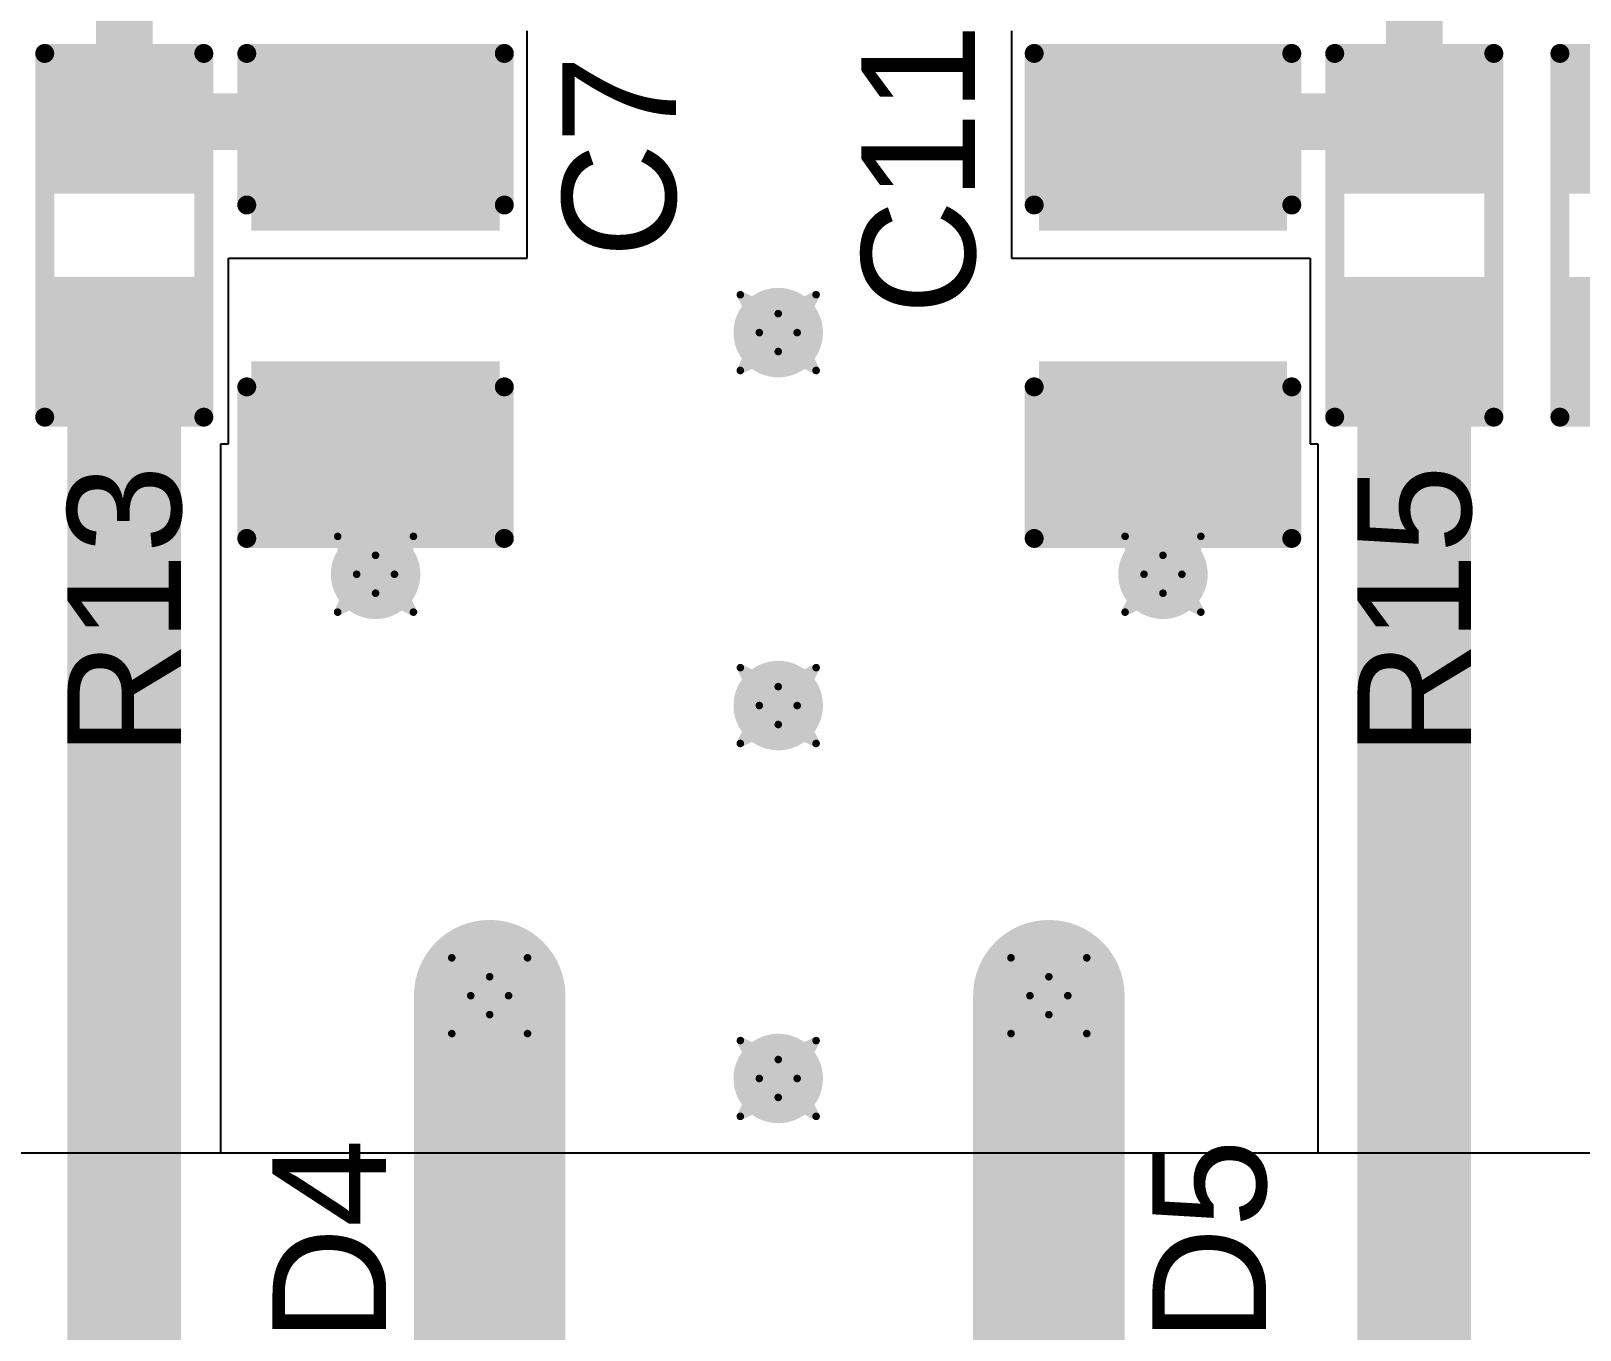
# Model space of a CAD drawing. Header units: inches. Extents: x -0.03 to 9.71, y 0.01 to 4.44.
# Drawn here: x 0.9705 to 1.3794, y 0.9769 to 1.3198 of the extents above; entities that cross this region are included whole.
import ezdxf

# ---------------------------------------------------------------- set-up
doc = ezdxf.new("R2010")
doc.units = ezdxf.units.IN
doc.header["$MEASUREMENT"] = 0
for name, color, linetype in [('Bottom Layer', 5, 'Continuous'), ('Drill Drawing', 1, 'Continuous'), ('Layer 1', 16, 'Continuous'), ('Layer 2', 76, 'Continuous'), ('Top Layer', 1, 'Continuous'), ('Top Overlay', 2, 'Continuous'), ('Top Paste', 8, 'Continuous'), ('Top Solder', 216, 'Continuous'), ('Via Holes', 16, 'Continuous')]:
    doc.layers.add(name, color=color, linetype=linetype)
doc.styles.add('Arial', font='', dxfattribs={"height": 0.2})
doc.styles.get('Arial').set_extended_font_data('Arial')

# ---------------------------------------------------------------- blocks, each defined once
blk = doc.blocks.new('R___0603_72')
at = {"layer": 'Top Layer'}
for points in [[(-0.015, 0.0175), (-0.015, -0.0175), (-0.045, -0.0175), (-0.045, 0.0175)], [(0.045, 0.0175), (0.045, -0.0175), (0.015, -0.0175), (0.015, 0.0175)]]:
    blk.add_hatch(color=1, dxfattribs=at).paths.add_polyline_path(points)
at = {"layer": 'Top Paste'}
for points in [[(-0.015, 0.0175), (-0.015, -0.0175), (-0.045, -0.0175), (-0.045, 0.0175)], [(0.045, 0.0175), (0.045, -0.0175), (0.015, -0.0175), (0.015, 0.0175)]]:
    blk.add_hatch(color=8, dxfattribs=at).paths.add_polyline_path(points)
at = {"layer": 'Top Solder'}
for points in [[(-0.011, 0.0215), (-0.011, -0.0215), (-0.049, -0.0215), (-0.049, 0.0215)], [(0.049, 0.0215), (0.049, -0.0215), (0.011, -0.0215), (0.011, 0.0215)]]:
    blk.add_hatch(color=216, dxfattribs=at).paths.add_polyline_path(points)
at = {"layer": 'Top Overlay'}
for points in [[(-0.048, 0.021, 0.005, 0.005, 0), (0.048, 0.021, 0.005, 0.005, 0)], [(-0.048, 0.021, 0.005, 0.005, 0), (-0.048, -0.021, 0.005, 0.005, 0)], [(0.048, 0.021, 0.005, 0.005, 0), (0.048, -0.021, 0.005, 0.005, 0)], [(-0.048, -0.021, 0.005, 0.005, 0), (0.048, -0.021, 0.005, 0.005, 0)]]:
    blk.add_lwpolyline(points, format="xyseb", dxfattribs=at)
for points in [[(-0.04925, 0.021, 0.0025, 0.0025, 1), (-0.04675, 0.021, 0.0025, 0.0025, 1)], [(-0.04925, 0.021, 0.0025, 0.0025, 1), (-0.04675, 0.021, 0.0025, 0.0025, 1)], [(0.04675, 0.021, 0.0025, 0.0025, 1), (0.04925, 0.021, 0.0025, 0.0025, 1)], [(0.04675, 0.021, 0.0025, 0.0025, 1), (0.04925, 0.021, 0.0025, 0.0025, 1)], [(-0.04925, -0.021, 0.0025, 0.0025, 1), (-0.04675, -0.021, 0.0025, 0.0025, 1)], [(-0.04925, -0.021, 0.0025, 0.0025, 1), (-0.04675, -0.021, 0.0025, 0.0025, 1)], [(0.04675, -0.021, 0.0025, 0.0025, 1), (0.04925, -0.021, 0.0025, 0.0025, 1)], [(0.04675, -0.021, 0.0025, 0.0025, 1), (0.04925, -0.021, 0.0025, 0.0025, 1)]]:
    blk.add_lwpolyline(points, format="xyseb", close=True, dxfattribs=at)
blk = doc.blocks.new('R___0603_76')
at = {"layer": 'Top Layer'}
for points in [[(-0.015, 0.0175), (-0.015, -0.0175), (-0.045, -0.0175), (-0.045, 0.0175)], [(0.045, 0.0175), (0.045, -0.0175), (0.015, -0.0175), (0.015, 0.0175)]]:
    blk.add_hatch(color=1, dxfattribs=at).paths.add_polyline_path(points)
at = {"layer": 'Top Paste'}
for points in [[(-0.015, 0.0175), (-0.015, -0.0175), (-0.045, -0.0175), (-0.045, 0.0175)], [(0.045, 0.0175), (0.045, -0.0175), (0.015, -0.0175), (0.015, 0.0175)]]:
    blk.add_hatch(color=8, dxfattribs=at).paths.add_polyline_path(points)
at = {"layer": 'Top Solder'}
for points in [[(-0.011, 0.0215), (-0.011, -0.0215), (-0.049, -0.0215), (-0.049, 0.0215)], [(0.049, 0.0215), (0.049, -0.0215), (0.011, -0.0215), (0.011, 0.0215)]]:
    blk.add_hatch(color=216, dxfattribs=at).paths.add_polyline_path(points)
at = {"layer": 'Top Overlay'}
for points in [[(-0.048, 0.021, 0.005, 0.005, 0), (0.048, 0.021, 0.005, 0.005, 0)], [(-0.048, 0.021, 0.005, 0.005, 0), (-0.048, -0.021, 0.005, 0.005, 0)], [(0.048, 0.021, 0.005, 0.005, 0), (0.048, -0.021, 0.005, 0.005, 0)], [(-0.048, -0.021, 0.005, 0.005, 0), (0.048, -0.021, 0.005, 0.005, 0)]]:
    blk.add_lwpolyline(points, format="xyseb", dxfattribs=at)
for points in [[(-0.04925, 0.021, 0.0025, 0.0025, 1), (-0.04675, 0.021, 0.0025, 0.0025, 1)], [(-0.04925, 0.021, 0.0025, 0.0025, 1), (-0.04675, 0.021, 0.0025, 0.0025, 1)], [(0.04675, 0.021, 0.0025, 0.0025, 1), (0.04925, 0.021, 0.0025, 0.0025, 1)], [(0.04675, 0.021, 0.0025, 0.0025, 1), (0.04925, 0.021, 0.0025, 0.0025, 1)], [(-0.04925, -0.021, 0.0025, 0.0025, 1), (-0.04675, -0.021, 0.0025, 0.0025, 1)], [(-0.04925, -0.021, 0.0025, 0.0025, 1), (-0.04675, -0.021, 0.0025, 0.0025, 1)], [(0.04675, -0.021, 0.0025, 0.0025, 1), (0.04925, -0.021, 0.0025, 0.0025, 1)], [(0.04675, -0.021, 0.0025, 0.0025, 1), (0.04925, -0.021, 0.0025, 0.0025, 1)]]:
    blk.add_lwpolyline(points, format="xyseb", close=True, dxfattribs=at)
blk = doc.blocks.new('R___0603_78')
at = {"layer": 'Top Layer'}
for points in [[(-0.015, 0.0175), (-0.015, -0.0175), (-0.045, -0.0175), (-0.045, 0.0175)], [(0.045, 0.0175), (0.045, -0.0175), (0.015, -0.0175), (0.015, 0.0175)]]:
    blk.add_hatch(color=1, dxfattribs=at).paths.add_polyline_path(points)
at = {"layer": 'Top Paste'}
for points in [[(-0.015, 0.0175), (-0.015, -0.0175), (-0.045, -0.0175), (-0.045, 0.0175)], [(0.045, 0.0175), (0.045, -0.0175), (0.015, -0.0175), (0.015, 0.0175)]]:
    blk.add_hatch(color=8, dxfattribs=at).paths.add_polyline_path(points)
at = {"layer": 'Top Solder'}
for points in [[(-0.011, 0.0215), (-0.011, -0.0215), (-0.049, -0.0215), (-0.049, 0.0215)], [(0.049, 0.0215), (0.049, -0.0215), (0.011, -0.0215), (0.011, 0.0215)]]:
    blk.add_hatch(color=216, dxfattribs=at).paths.add_polyline_path(points)
at = {"layer": 'Top Overlay'}
for points in [[(-0.048, 0.021, 0.005, 0.005, 0), (0.048, 0.021, 0.005, 0.005, 0)], [(-0.048, 0.021, 0.005, 0.005, 0), (-0.048, -0.021, 0.005, 0.005, 0)], [(0.048, 0.021, 0.005, 0.005, 0), (0.048, -0.021, 0.005, 0.005, 0)], [(-0.048, -0.021, 0.005, 0.005, 0), (0.048, -0.021, 0.005, 0.005, 0)]]:
    blk.add_lwpolyline(points, format="xyseb", dxfattribs=at)
for points in [[(-0.04925, 0.021, 0.0025, 0.0025, 1), (-0.04675, 0.021, 0.0025, 0.0025, 1)], [(-0.04925, 0.021, 0.0025, 0.0025, 1), (-0.04675, 0.021, 0.0025, 0.0025, 1)], [(0.04675, 0.021, 0.0025, 0.0025, 1), (0.04925, 0.021, 0.0025, 0.0025, 1)], [(0.04675, 0.021, 0.0025, 0.0025, 1), (0.04925, 0.021, 0.0025, 0.0025, 1)], [(-0.04925, -0.021, 0.0025, 0.0025, 1), (-0.04675, -0.021, 0.0025, 0.0025, 1)], [(-0.04925, -0.021, 0.0025, 0.0025, 1), (-0.04675, -0.021, 0.0025, 0.0025, 1)], [(0.04675, -0.021, 0.0025, 0.0025, 1), (0.04925, -0.021, 0.0025, 0.0025, 1)], [(0.04675, -0.021, 0.0025, 0.0025, 1), (0.04925, -0.021, 0.0025, 0.0025, 1)]]:
    blk.add_lwpolyline(points, format="xyseb", close=True, dxfattribs=at)
blk = doc.blocks.new('C___0805_183')
at = {"layer": 'Top Layer'}
for points in [[(-0.06, 0.03), (-0.02, 0.03), (-0.02, -0.03), (-0.06, -0.03)], [(0.02, 0.03), (0.06, 0.03), (0.06, -0.03), (0.02, -0.03)]]:
    blk.add_hatch(color=1, dxfattribs=at).paths.add_polyline_path(points)
at = {"layer": 'Top Paste'}
for points in [[(-0.06, 0.03), (-0.02, 0.03), (-0.02, -0.03), (-0.06, -0.03)], [(0.02, 0.03), (0.06, 0.03), (0.06, -0.03), (0.02, -0.03)]]:
    blk.add_hatch(color=8, dxfattribs=at).paths.add_polyline_path(points)
at = {"layer": 'Top Solder'}
for points in [[(-0.06276, 0.03276), (-0.01724, 0.03276), (-0.01724, -0.03276), (-0.06276, -0.03276)], [(0.01724, 0.03276), (0.06276, 0.03276), (0.06276, -0.03276), (0.01724, -0.03276)]]:
    blk.add_hatch(color=216, dxfattribs=at).paths.add_polyline_path(points)
at = {"layer": 'Top Overlay'}
for points in [[(-0.064, 0.034, 0.005, 0.005, 0), (-0.064, -0.034, 0.005, 0.005, 0)], [(-0.064, 0.034, 0.005, 0.005, 0), (-0.024, 0.034, 0.005, 0.005, 0)], [(0.024, 0.034, 0.005, 0.005, 0), (0.064, 0.034, 0.005, 0.005, 0)], [(0.064, 0.034, 0.005, 0.005, 0), (0.064, -0.034, 0.005, 0.005, 0)], [(-0.064, -0.034, 0.005, 0.005, 0), (-0.024, -0.034, 0.005, 0.005, 0)], [(0.024, -0.034, 0.005, 0.005, 0), (0.064, -0.034, 0.005, 0.005, 0)]]:
    blk.add_lwpolyline(points, format="xyseb", dxfattribs=at)
for points in [[(-0.06525, 0.034, 0.0025, 0.0025, 1), (-0.06275, 0.034, 0.0025, 0.0025, 1)], [(-0.06525, 0.034, 0.0025, 0.0025, 1), (-0.06275, 0.034, 0.0025, 0.0025, 1)], [(-0.02525, 0.034, 0.0025, 0.0025, 1), (-0.02275, 0.034, 0.0025, 0.0025, 1)], [(0.02275, 0.034, 0.0025, 0.0025, 1), (0.02525, 0.034, 0.0025, 0.0025, 1)], [(0.06275, 0.034, 0.0025, 0.0025, 1), (0.06525, 0.034, 0.0025, 0.0025, 1)], [(0.06275, 0.034, 0.0025, 0.0025, 1), (0.06525, 0.034, 0.0025, 0.0025, 1)], [(-0.06525, -0.034, 0.0025, 0.0025, 1), (-0.06275, -0.034, 0.0025, 0.0025, 1)], [(-0.06525, -0.034, 0.0025, 0.0025, 1), (-0.06275, -0.034, 0.0025, 0.0025, 1)], [(-0.02525, -0.034, 0.0025, 0.0025, 1), (-0.02275, -0.034, 0.0025, 0.0025, 1)], [(0.02275, -0.034, 0.0025, 0.0025, 1), (0.02525, -0.034, 0.0025, 0.0025, 1)], [(0.06275, -0.034, 0.0025, 0.0025, 1), (0.06525, -0.034, 0.0025, 0.0025, 1)], [(0.06275, -0.034, 0.0025, 0.0025, 1), (0.06525, -0.034, 0.0025, 0.0025, 1)]]:
    blk.add_lwpolyline(points, format="xyseb", close=True, dxfattribs=at)
blk = doc.blocks.new('C___0805_187')
at = {"layer": 'Top Layer'}
for points in [[(-0.06, 0.03), (-0.02, 0.03), (-0.02, -0.03), (-0.06, -0.03)], [(0.02, 0.03), (0.06, 0.03), (0.06, -0.03), (0.02, -0.03)]]:
    blk.add_hatch(color=1, dxfattribs=at).paths.add_polyline_path(points)
at = {"layer": 'Top Paste'}
for points in [[(-0.06, 0.03), (-0.02, 0.03), (-0.02, -0.03), (-0.06, -0.03)], [(0.02, 0.03), (0.06, 0.03), (0.06, -0.03), (0.02, -0.03)]]:
    blk.add_hatch(color=8, dxfattribs=at).paths.add_polyline_path(points)
at = {"layer": 'Top Solder'}
for points in [[(-0.06276, 0.03276), (-0.01724, 0.03276), (-0.01724, -0.03276), (-0.06276, -0.03276)], [(0.01724, 0.03276), (0.06276, 0.03276), (0.06276, -0.03276), (0.01724, -0.03276)]]:
    blk.add_hatch(color=216, dxfattribs=at).paths.add_polyline_path(points)
at = {"layer": 'Top Overlay'}
for points in [[(-0.064, -0.034, 0.005, 0.005, 0), (-0.064, 0.034, 0.005, 0.005, 0)], [(-0.024, 0.034, 0.005, 0.005, 0), (-0.064, 0.034, 0.005, 0.005, 0)], [(0.064, 0.034, 0.005, 0.005, 0), (0.024, 0.034, 0.005, 0.005, 0)], [(0.064, -0.034, 0.005, 0.005, 0), (0.064, 0.034, 0.005, 0.005, 0)], [(-0.024, -0.034, 0.005, 0.005, 0), (-0.064, -0.034, 0.005, 0.005, 0)], [(0.064, -0.034, 0.005, 0.005, 0), (0.024, -0.034, 0.005, 0.005, 0)]]:
    blk.add_lwpolyline(points, format="xyseb", dxfattribs=at)
for points in [[(-0.06525, 0.034, 0.0025, 0.0025, 1), (-0.06275, 0.034, 0.0025, 0.0025, 1)], [(-0.06525, 0.034, 0.0025, 0.0025, 1), (-0.06275, 0.034, 0.0025, 0.0025, 1)], [(-0.02525, 0.034, 0.0025, 0.0025, 1), (-0.02275, 0.034, 0.0025, 0.0025, 1)], [(0.02275, 0.034, 0.0025, 0.0025, 1), (0.02525, 0.034, 0.0025, 0.0025, 1)], [(0.06275, 0.034, 0.0025, 0.0025, 1), (0.06525, 0.034, 0.0025, 0.0025, 1)], [(0.06275, 0.034, 0.0025, 0.0025, 1), (0.06525, 0.034, 0.0025, 0.0025, 1)], [(-0.06525, -0.034, 0.0025, 0.0025, 1), (-0.06275, -0.034, 0.0025, 0.0025, 1)], [(-0.06525, -0.034, 0.0025, 0.0025, 1), (-0.06275, -0.034, 0.0025, 0.0025, 1)], [(-0.02525, -0.034, 0.0025, 0.0025, 1), (-0.02275, -0.034, 0.0025, 0.0025, 1)], [(0.02275, -0.034, 0.0025, 0.0025, 1), (0.02525, -0.034, 0.0025, 0.0025, 1)], [(0.06275, -0.034, 0.0025, 0.0025, 1), (0.06525, -0.034, 0.0025, 0.0025, 1)], [(0.06275, -0.034, 0.0025, 0.0025, 1), (0.06525, -0.034, 0.0025, 0.0025, 1)]]:
    blk.add_lwpolyline(points, format="xyseb", close=True, dxfattribs=at)

msp = doc.modelspace()

# ---------------------------------------------------------------- hatches: boundary and pattern name
at = {"layer": 'Bottom Layer'}
h = msp.add_hatch(color=5, dxfattribs=at)
edge = h.paths.add_edge_path()
edge.add_arc((1.16772, 1.24016), 0.01181, 0, 360)
h = msp.add_hatch(color=5, dxfattribs=at)
edge = h.paths.add_edge_path()
edge.add_arc((1.06142, 1.17638), 0.01181, 0, 360)
h = msp.add_hatch(color=5, dxfattribs=at)
edge = h.paths.add_edge_path()
edge.add_arc((1.26929, 1.17638), 0.01181, 0, 360)
h = msp.add_hatch(color=5, dxfattribs=at)
edge = h.paths.add_edge_path()
edge.add_arc((1.16772, 1.14173), 0.01181, 0, 360)
h = msp.add_hatch(color=5, dxfattribs=at)
edge = h.paths.add_edge_path()
edge.add_arc((1.09154, 1.06516), 0.01181, 0, 360)
h = msp.add_hatch(color=5, dxfattribs=at)
edge = h.paths.add_edge_path()
edge.add_arc((1.23917, 1.06516), 0.01181, 0, 360)
h = msp.add_hatch(color=5, dxfattribs=at)
edge = h.paths.add_edge_path()
edge.add_arc((1.16772, 1.04331), 0.01181, 0, 360)
at = {"layer": 'Layer 1'}
h = msp.add_hatch(color=16, dxfattribs=at)
edge = h.paths.add_edge_path()
edge.add_arc((1.16772, 1.24016), 0.01181, 0, 360)
h = msp.add_hatch(color=16, dxfattribs=at)
edge = h.paths.add_edge_path()
edge.add_arc((1.06142, 1.17638), 0.01181, 0, 360)
h = msp.add_hatch(color=16, dxfattribs=at)
edge = h.paths.add_edge_path()
edge.add_arc((1.26929, 1.17638), 0.01181, 0, 360)
h = msp.add_hatch(color=16, dxfattribs=at)
edge = h.paths.add_edge_path()
edge.add_arc((1.16772, 1.14173), 0.01181, 0, 360)
h = msp.add_hatch(color=16, dxfattribs=at)
edge = h.paths.add_edge_path()
edge.add_arc((1.09154, 1.06516), 0.01181, 0, 360)
h = msp.add_hatch(color=16, dxfattribs=at)
edge = h.paths.add_edge_path()
edge.add_arc((1.23917, 1.06516), 0.01181, 0, 360)
h = msp.add_hatch(color=16, dxfattribs=at)
edge = h.paths.add_edge_path()
edge.add_arc((1.16772, 1.04331), 0.01181, 0, 360)
at = {"layer": 'Layer 2'}
h = msp.add_hatch(color=76, dxfattribs=at)
edge = h.paths.add_edge_path()
edge.add_arc((1.16772, 1.24016), 0.01181, 0, 360)
h = msp.add_hatch(color=76, dxfattribs=at)
edge = h.paths.add_edge_path()
edge.add_arc((1.06142, 1.17638), 0.01181, 0, 360)
h = msp.add_hatch(color=76, dxfattribs=at)
edge = h.paths.add_edge_path()
edge.add_arc((1.26929, 1.17638), 0.01181, 0, 360)
h = msp.add_hatch(color=76, dxfattribs=at)
edge = h.paths.add_edge_path()
edge.add_arc((1.16772, 1.14173), 0.01181, 0, 360)
h = msp.add_hatch(color=76, dxfattribs=at)
edge = h.paths.add_edge_path()
edge.add_arc((1.09154, 1.06516), 0.01181, 0, 360)
h = msp.add_hatch(color=76, dxfattribs=at)
edge = h.paths.add_edge_path()
edge.add_arc((1.23917, 1.06516), 0.01181, 0, 360)
h = msp.add_hatch(color=76, dxfattribs=at)
edge = h.paths.add_edge_path()
edge.add_arc((1.16772, 1.04331), 0.01181, 0, 360)
at = {"layer": 'Top Layer'}
h = msp.add_hatch(color=1, dxfattribs=at)
edge = h.paths.add_edge_path()
edge.add_arc((1.16772, 1.24016), 0.01181, 0, 360)
h = msp.add_hatch(color=1, dxfattribs=at)
edge = h.paths.add_edge_path()
edge.add_arc((1.06142, 1.17638), 0.01181, 0, 360)
h = msp.add_hatch(color=1, dxfattribs=at)
edge = h.paths.add_edge_path()
edge.add_arc((1.26929, 1.17638), 0.01181, 0, 360)
h = msp.add_hatch(color=1, dxfattribs=at)
edge = h.paths.add_edge_path()
edge.add_arc((1.16772, 1.14173), 0.01181, 0, 360)
h = msp.add_hatch(color=1, dxfattribs=at)
edge = h.paths.add_edge_path()
edge.add_arc((1.09154, 1.06516), 0.01181, 0, 360)
h = msp.add_hatch(color=1, dxfattribs=at)
edge = h.paths.add_edge_path()
edge.add_arc((1.23917, 1.06516), 0.01181, 0, 360)
h = msp.add_hatch(color=1, dxfattribs=at)
edge = h.paths.add_edge_path()
edge.add_arc((1.16772, 1.04331), 0.01181, 0, 360)
at = {"layer": 'Via Holes'}
h = msp.add_hatch(color=7, dxfattribs=at)
edge = h.paths.add_edge_path()
edge.add_arc((1.16772, 1.24016), 0.00591, 0, 360)
h = msp.add_hatch(color=7, dxfattribs=at)
edge = h.paths.add_edge_path()
edge.add_arc((1.06142, 1.17638), 0.00591, 0, 360)
h = msp.add_hatch(color=7, dxfattribs=at)
edge = h.paths.add_edge_path()
edge.add_arc((1.26929, 1.17638), 0.00591, 0, 360)
h = msp.add_hatch(color=7, dxfattribs=at)
edge = h.paths.add_edge_path()
edge.add_arc((1.16772, 1.14173), 0.00591, 0, 360)
h = msp.add_hatch(color=7, dxfattribs=at)
edge = h.paths.add_edge_path()
edge.add_arc((1.09154, 1.06516), 0.00591, 0, 360)
h = msp.add_hatch(color=7, dxfattribs=at)
edge = h.paths.add_edge_path()
edge.add_arc((1.23917, 1.06516), 0.00591, 0, 360)
h = msp.add_hatch(color=7, dxfattribs=at)
edge = h.paths.add_edge_path()
edge.add_arc((1.16772, 1.04331), 0.00591, 0, 360)

# ---------------------------------------------------------------- linework, layer by layer
at = {"layer": 'Bottom Layer'}
msp.add_line((4.30557, 1.02362), (0.02514, 1.02362), dxfattribs=at)
for points in [[(1.09154, 0.95591, 0.04, 0.04, 0), (1.09154, 1.06516, 0.04, 0.04, 0)], [(1.23917, 0.95669, 0.04, 0.04, 0), (1.23917, 1.06516, 0.04, 0.04, 0)]]:
    msp.add_lwpolyline(points, format="xyseb", dxfattribs=at)
for points in [[(1.08154, 1.06516, 0.02, 0.02, 1), (1.10154, 1.06516, 0.02, 0.02, 1)], [(1.22917, 1.06516, 0.02, 0.02, 1), (1.24917, 1.06516, 0.02, 0.02, 1)]]:
    msp.add_lwpolyline(points, format="xyseb", close=True, dxfattribs=at)
at = {"layer": 'Drill Drawing'}
for points in [[(1.15772, 1.25016, 0.002, 0.002, 0), (1.16772, 1.24516, 0.002, 0.002, 0)], [(1.15772, 1.25016, 0.002, 0.002, 0), (1.16272, 1.24016, 0.002, 0.002, 0)], [(1.16772, 1.24516, 0.002, 0.002, 0), (1.17772, 1.25016, 0.002, 0.002, 0)], [(1.17272, 1.24016, 0.002, 0.002, 0), (1.17772, 1.25016, 0.002, 0.002, 0)], [(1.15772, 1.23016, 0.002, 0.002, 0), (1.16272, 1.24016, 0.002, 0.002, 0)], [(1.17272, 1.24016, 0.002, 0.002, 0), (1.17772, 1.23016, 0.002, 0.002, 0)], [(1.15772, 1.23016, 0.002, 0.002, 0), (1.16772, 1.23516, 0.002, 0.002, 0)], [(1.16772, 1.23516, 0.002, 0.002, 0), (1.17772, 1.23016, 0.002, 0.002, 0)], [(1.05142, 1.18638, 0.002, 0.002, 0), (1.06142, 1.18138, 0.002, 0.002, 0)], [(1.05142, 1.18638, 0.002, 0.002, 0), (1.05642, 1.17638, 0.002, 0.002, 0)], [(1.06142, 1.18138, 0.002, 0.002, 0), (1.07142, 1.18638, 0.002, 0.002, 0)], [(1.06642, 1.17638, 0.002, 0.002, 0), (1.07142, 1.18638, 0.002, 0.002, 0)], [(1.25929, 1.18638, 0.002, 0.002, 0), (1.26929, 1.18138, 0.002, 0.002, 0)], [(1.25929, 1.18638, 0.002, 0.002, 0), (1.26429, 1.17638, 0.002, 0.002, 0)], [(1.26929, 1.18138, 0.002, 0.002, 0), (1.27929, 1.18638, 0.002, 0.002, 0)], [(1.27429, 1.17638, 0.002, 0.002, 0), (1.27929, 1.18638, 0.002, 0.002, 0)], [(1.05142, 1.16638, 0.002, 0.002, 0), (1.05642, 1.17638, 0.002, 0.002, 0)], [(1.06642, 1.17638, 0.002, 0.002, 0), (1.07142, 1.16638, 0.002, 0.002, 0)], [(1.25929, 1.16638, 0.002, 0.002, 0), (1.26429, 1.17638, 0.002, 0.002, 0)], [(1.27429, 1.17638, 0.002, 0.002, 0), (1.27929, 1.16638, 0.002, 0.002, 0)], [(1.05142, 1.16638, 0.002, 0.002, 0), (1.06142, 1.17138, 0.002, 0.002, 0)], [(1.06142, 1.17138, 0.002, 0.002, 0), (1.07142, 1.16638, 0.002, 0.002, 0)], [(1.25929, 1.16638, 0.002, 0.002, 0), (1.26929, 1.17138, 0.002, 0.002, 0)], [(1.26929, 1.17138, 0.002, 0.002, 0), (1.27929, 1.16638, 0.002, 0.002, 0)], [(1.15772, 1.15173, 0.002, 0.002, 0), (1.16772, 1.14673, 0.002, 0.002, 0)], [(1.15772, 1.15173, 0.002, 0.002, 0), (1.16272, 1.14173, 0.002, 0.002, 0)], [(1.16772, 1.14673, 0.002, 0.002, 0), (1.17772, 1.15173, 0.002, 0.002, 0)], [(1.17272, 1.14173, 0.002, 0.002, 0), (1.17772, 1.15173, 0.002, 0.002, 0)], [(1.15772, 1.13173, 0.002, 0.002, 0), (1.16272, 1.14173, 0.002, 0.002, 0)], [(1.17272, 1.14173, 0.002, 0.002, 0), (1.17772, 1.13173, 0.002, 0.002, 0)], [(1.15772, 1.13173, 0.002, 0.002, 0), (1.16772, 1.13673, 0.002, 0.002, 0)], [(1.16772, 1.13673, 0.002, 0.002, 0), (1.17772, 1.13173, 0.002, 0.002, 0)], [(1.08154, 1.07516, 0.002, 0.002, 0), (1.09154, 1.07016, 0.002, 0.002, 0)], [(1.08154, 1.07516, 0.002, 0.002, 0), (1.08654, 1.06516, 0.002, 0.002, 0)], [(1.09154, 1.07016, 0.002, 0.002, 0), (1.10154, 1.07516, 0.002, 0.002, 0)], [(1.09654, 1.06516, 0.002, 0.002, 0), (1.10154, 1.07516, 0.002, 0.002, 0)], [(1.22917, 1.07516, 0.002, 0.002, 0), (1.23917, 1.07016, 0.002, 0.002, 0)], [(1.22917, 1.07516, 0.002, 0.002, 0), (1.23417, 1.06516, 0.002, 0.002, 0)], [(1.23917, 1.07016, 0.002, 0.002, 0), (1.24917, 1.07516, 0.002, 0.002, 0)], [(1.24417, 1.06516, 0.002, 0.002, 0), (1.24917, 1.07516, 0.002, 0.002, 0)], [(1.08154, 1.05516, 0.002, 0.002, 0), (1.08654, 1.06516, 0.002, 0.002, 0)], [(1.09654, 1.06516, 0.002, 0.002, 0), (1.10154, 1.05516, 0.002, 0.002, 0)], [(1.22917, 1.05516, 0.002, 0.002, 0), (1.23417, 1.06516, 0.002, 0.002, 0)], [(1.24417, 1.06516, 0.002, 0.002, 0), (1.24917, 1.05516, 0.002, 0.002, 0)], [(1.08154, 1.05516, 0.002, 0.002, 0), (1.09154, 1.06016, 0.002, 0.002, 0)], [(1.09154, 1.06016, 0.002, 0.002, 0), (1.10154, 1.05516, 0.002, 0.002, 0)], [(1.22917, 1.05516, 0.002, 0.002, 0), (1.23917, 1.06016, 0.002, 0.002, 0)], [(1.23917, 1.06016, 0.002, 0.002, 0), (1.24917, 1.05516, 0.002, 0.002, 0)], [(1.15772, 1.05331, 0.002, 0.002, 0), (1.16772, 1.04831, 0.002, 0.002, 0)], [(1.15772, 1.05331, 0.002, 0.002, 0), (1.16272, 1.04331, 0.002, 0.002, 0)], [(1.16772, 1.04831, 0.002, 0.002, 0), (1.17772, 1.05331, 0.002, 0.002, 0)], [(1.17272, 1.04331, 0.002, 0.002, 0), (1.17772, 1.05331, 0.002, 0.002, 0)], [(1.15772, 1.03331, 0.002, 0.002, 0), (1.16272, 1.04331, 0.002, 0.002, 0)], [(1.17272, 1.04331, 0.002, 0.002, 0), (1.17772, 1.03331, 0.002, 0.002, 0)], [(1.15772, 1.03331, 0.002, 0.002, 0), (1.16772, 1.03831, 0.002, 0.002, 0)], [(1.16772, 1.03831, 0.002, 0.002, 0), (1.17772, 1.03331, 0.002, 0.002, 0)]]:
    msp.add_lwpolyline(points, format="xyseb", dxfattribs=at)
for points in [[(1.15722, 1.25016, 0.001, 0.001, 1), (1.15822, 1.25016, 0.001, 0.001, 1)], [(1.15722, 1.25016, 0.001, 0.001, 1), (1.15822, 1.25016, 0.001, 0.001, 1)], [(1.17722, 1.25016, 0.001, 0.001, 1), (1.17822, 1.25016, 0.001, 0.001, 1)], [(1.17722, 1.25016, 0.001, 0.001, 1), (1.17822, 1.25016, 0.001, 0.001, 1)], [(1.16722, 1.24516, 0.001, 0.001, 1), (1.16822, 1.24516, 0.001, 0.001, 1)], [(1.16722, 1.24516, 0.001, 0.001, 1), (1.16822, 1.24516, 0.001, 0.001, 1)], [(1.16222, 1.24016, 0.001, 0.001, 1), (1.16322, 1.24016, 0.001, 0.001, 1)], [(1.16222, 1.24016, 0.001, 0.001, 1), (1.16322, 1.24016, 0.001, 0.001, 1)], [(1.17222, 1.24016, 0.001, 0.001, 1), (1.17322, 1.24016, 0.001, 0.001, 1)], [(1.17222, 1.24016, 0.001, 0.001, 1), (1.17322, 1.24016, 0.001, 0.001, 1)], [(1.16722, 1.23516, 0.001, 0.001, 1), (1.16822, 1.23516, 0.001, 0.001, 1)], [(1.16722, 1.23516, 0.001, 0.001, 1), (1.16822, 1.23516, 0.001, 0.001, 1)], [(1.15722, 1.23016, 0.001, 0.001, 1), (1.15822, 1.23016, 0.001, 0.001, 1)], [(1.15722, 1.23016, 0.001, 0.001, 1), (1.15822, 1.23016, 0.001, 0.001, 1)], [(1.17722, 1.23016, 0.001, 0.001, 1), (1.17822, 1.23016, 0.001, 0.001, 1)], [(1.17722, 1.23016, 0.001, 0.001, 1), (1.17822, 1.23016, 0.001, 0.001, 1)], [(1.05092, 1.18638, 0.001, 0.001, 1), (1.05192, 1.18638, 0.001, 0.001, 1)], [(1.05092, 1.18638, 0.001, 0.001, 1), (1.05192, 1.18638, 0.001, 0.001, 1)], [(1.07092, 1.18638, 0.001, 0.001, 1), (1.07192, 1.18638, 0.001, 0.001, 1)], [(1.07092, 1.18638, 0.001, 0.001, 1), (1.07192, 1.18638, 0.001, 0.001, 1)], [(1.25879, 1.18638, 0.001, 0.001, 1), (1.25979, 1.18638, 0.001, 0.001, 1)], [(1.25879, 1.18638, 0.001, 0.001, 1), (1.25979, 1.18638, 0.001, 0.001, 1)], [(1.27879, 1.18638, 0.001, 0.001, 1), (1.27979, 1.18638, 0.001, 0.001, 1)], [(1.27879, 1.18638, 0.001, 0.001, 1), (1.27979, 1.18638, 0.001, 0.001, 1)], [(1.06092, 1.18138, 0.001, 0.001, 1), (1.06192, 1.18138, 0.001, 0.001, 1)], [(1.06092, 1.18138, 0.001, 0.001, 1), (1.06192, 1.18138, 0.001, 0.001, 1)], [(1.26879, 1.18138, 0.001, 0.001, 1), (1.26979, 1.18138, 0.001, 0.001, 1)], [(1.26879, 1.18138, 0.001, 0.001, 1), (1.26979, 1.18138, 0.001, 0.001, 1)], [(1.05592, 1.17638, 0.001, 0.001, 1), (1.05692, 1.17638, 0.001, 0.001, 1)], [(1.05592, 1.17638, 0.001, 0.001, 1), (1.05692, 1.17638, 0.001, 0.001, 1)], [(1.06592, 1.17638, 0.001, 0.001, 1), (1.06692, 1.17638, 0.001, 0.001, 1)], [(1.06592, 1.17638, 0.001, 0.001, 1), (1.06692, 1.17638, 0.001, 0.001, 1)], [(1.26379, 1.17638, 0.001, 0.001, 1), (1.26479, 1.17638, 0.001, 0.001, 1)], [(1.26379, 1.17638, 0.001, 0.001, 1), (1.26479, 1.17638, 0.001, 0.001, 1)], [(1.27379, 1.17638, 0.001, 0.001, 1), (1.27479, 1.17638, 0.001, 0.001, 1)], [(1.27379, 1.17638, 0.001, 0.001, 1), (1.27479, 1.17638, 0.001, 0.001, 1)], [(1.06092, 1.17138, 0.001, 0.001, 1), (1.06192, 1.17138, 0.001, 0.001, 1)], [(1.06092, 1.17138, 0.001, 0.001, 1), (1.06192, 1.17138, 0.001, 0.001, 1)], [(1.26879, 1.17138, 0.001, 0.001, 1), (1.26979, 1.17138, 0.001, 0.001, 1)], [(1.26879, 1.17138, 0.001, 0.001, 1), (1.26979, 1.17138, 0.001, 0.001, 1)], [(1.05092, 1.16638, 0.001, 0.001, 1), (1.05192, 1.16638, 0.001, 0.001, 1)], [(1.05092, 1.16638, 0.001, 0.001, 1), (1.05192, 1.16638, 0.001, 0.001, 1)], [(1.07092, 1.16638, 0.001, 0.001, 1), (1.07192, 1.16638, 0.001, 0.001, 1)], [(1.07092, 1.16638, 0.001, 0.001, 1), (1.07192, 1.16638, 0.001, 0.001, 1)], [(1.25879, 1.16638, 0.001, 0.001, 1), (1.25979, 1.16638, 0.001, 0.001, 1)], [(1.25879, 1.16638, 0.001, 0.001, 1), (1.25979, 1.16638, 0.001, 0.001, 1)], [(1.27879, 1.16638, 0.001, 0.001, 1), (1.27979, 1.16638, 0.001, 0.001, 1)], [(1.27879, 1.16638, 0.001, 0.001, 1), (1.27979, 1.16638, 0.001, 0.001, 1)], [(1.15722, 1.15173, 0.001, 0.001, 1), (1.15822, 1.15173, 0.001, 0.001, 1)], [(1.15722, 1.15173, 0.001, 0.001, 1), (1.15822, 1.15173, 0.001, 0.001, 1)], [(1.17722, 1.15173, 0.001, 0.001, 1), (1.17822, 1.15173, 0.001, 0.001, 1)], [(1.17722, 1.15173, 0.001, 0.001, 1), (1.17822, 1.15173, 0.001, 0.001, 1)], [(1.16722, 1.14673, 0.001, 0.001, 1), (1.16822, 1.14673, 0.001, 0.001, 1)], [(1.16722, 1.14673, 0.001, 0.001, 1), (1.16822, 1.14673, 0.001, 0.001, 1)], [(1.16222, 1.14173, 0.001, 0.001, 1), (1.16322, 1.14173, 0.001, 0.001, 1)], [(1.16222, 1.14173, 0.001, 0.001, 1), (1.16322, 1.14173, 0.001, 0.001, 1)], [(1.17222, 1.14173, 0.001, 0.001, 1), (1.17322, 1.14173, 0.001, 0.001, 1)], [(1.17222, 1.14173, 0.001, 0.001, 1), (1.17322, 1.14173, 0.001, 0.001, 1)], [(1.16722, 1.13673, 0.001, 0.001, 1), (1.16822, 1.13673, 0.001, 0.001, 1)], [(1.16722, 1.13673, 0.001, 0.001, 1), (1.16822, 1.13673, 0.001, 0.001, 1)], [(1.15722, 1.13173, 0.001, 0.001, 1), (1.15822, 1.13173, 0.001, 0.001, 1)], [(1.15722, 1.13173, 0.001, 0.001, 1), (1.15822, 1.13173, 0.001, 0.001, 1)], [(1.17722, 1.13173, 0.001, 0.001, 1), (1.17822, 1.13173, 0.001, 0.001, 1)], [(1.17722, 1.13173, 0.001, 0.001, 1), (1.17822, 1.13173, 0.001, 0.001, 1)], [(1.08104, 1.07516, 0.001, 0.001, 1), (1.08204, 1.07516, 0.001, 0.001, 1)], [(1.08104, 1.07516, 0.001, 0.001, 1), (1.08204, 1.07516, 0.001, 0.001, 1)], [(1.10104, 1.07516, 0.001, 0.001, 1), (1.10204, 1.07516, 0.001, 0.001, 1)], [(1.10104, 1.07516, 0.001, 0.001, 1), (1.10204, 1.07516, 0.001, 0.001, 1)], [(1.22867, 1.07516, 0.001, 0.001, 1), (1.22967, 1.07516, 0.001, 0.001, 1)], [(1.22867, 1.07516, 0.001, 0.001, 1), (1.22967, 1.07516, 0.001, 0.001, 1)], [(1.24867, 1.07516, 0.001, 0.001, 1), (1.24967, 1.07516, 0.001, 0.001, 1)], [(1.24867, 1.07516, 0.001, 0.001, 1), (1.24967, 1.07516, 0.001, 0.001, 1)], [(1.09104, 1.07016, 0.001, 0.001, 1), (1.09204, 1.07016, 0.001, 0.001, 1)], [(1.09104, 1.07016, 0.001, 0.001, 1), (1.09204, 1.07016, 0.001, 0.001, 1)], [(1.23867, 1.07016, 0.001, 0.001, 1), (1.23967, 1.07016, 0.001, 0.001, 1)], [(1.23867, 1.07016, 0.001, 0.001, 1), (1.23967, 1.07016, 0.001, 0.001, 1)], [(1.08604, 1.06516, 0.001, 0.001, 1), (1.08704, 1.06516, 0.001, 0.001, 1)], [(1.08604, 1.06516, 0.001, 0.001, 1), (1.08704, 1.06516, 0.001, 0.001, 1)], [(1.09604, 1.06516, 0.001, 0.001, 1), (1.09704, 1.06516, 0.001, 0.001, 1)], [(1.09604, 1.06516, 0.001, 0.001, 1), (1.09704, 1.06516, 0.001, 0.001, 1)], [(1.23367, 1.06516, 0.001, 0.001, 1), (1.23467, 1.06516, 0.001, 0.001, 1)], [(1.23367, 1.06516, 0.001, 0.001, 1), (1.23467, 1.06516, 0.001, 0.001, 1)], [(1.24367, 1.06516, 0.001, 0.001, 1), (1.24467, 1.06516, 0.001, 0.001, 1)], [(1.24367, 1.06516, 0.001, 0.001, 1), (1.24467, 1.06516, 0.001, 0.001, 1)], [(1.09104, 1.06016, 0.001, 0.001, 1), (1.09204, 1.06016, 0.001, 0.001, 1)], [(1.09104, 1.06016, 0.001, 0.001, 1), (1.09204, 1.06016, 0.001, 0.001, 1)], [(1.23867, 1.06016, 0.001, 0.001, 1), (1.23967, 1.06016, 0.001, 0.001, 1)], [(1.23867, 1.06016, 0.001, 0.001, 1), (1.23967, 1.06016, 0.001, 0.001, 1)], [(1.08104, 1.05516, 0.001, 0.001, 1), (1.08204, 1.05516, 0.001, 0.001, 1)], [(1.08104, 1.05516, 0.001, 0.001, 1), (1.08204, 1.05516, 0.001, 0.001, 1)], [(1.10104, 1.05516, 0.001, 0.001, 1), (1.10204, 1.05516, 0.001, 0.001, 1)], [(1.10104, 1.05516, 0.001, 0.001, 1), (1.10204, 1.05516, 0.001, 0.001, 1)], [(1.22867, 1.05516, 0.001, 0.001, 1), (1.22967, 1.05516, 0.001, 0.001, 1)], [(1.22867, 1.05516, 0.001, 0.001, 1), (1.22967, 1.05516, 0.001, 0.001, 1)], [(1.24867, 1.05516, 0.001, 0.001, 1), (1.24967, 1.05516, 0.001, 0.001, 1)], [(1.24867, 1.05516, 0.001, 0.001, 1), (1.24967, 1.05516, 0.001, 0.001, 1)], [(1.15722, 1.05331, 0.001, 0.001, 1), (1.15822, 1.05331, 0.001, 0.001, 1)], [(1.15722, 1.05331, 0.001, 0.001, 1), (1.15822, 1.05331, 0.001, 0.001, 1)], [(1.17722, 1.05331, 0.001, 0.001, 1), (1.17822, 1.05331, 0.001, 0.001, 1)], [(1.17722, 1.05331, 0.001, 0.001, 1), (1.17822, 1.05331, 0.001, 0.001, 1)], [(1.16722, 1.04831, 0.001, 0.001, 1), (1.16822, 1.04831, 0.001, 0.001, 1)], [(1.16722, 1.04831, 0.001, 0.001, 1), (1.16822, 1.04831, 0.001, 0.001, 1)], [(1.16222, 1.04331, 0.001, 0.001, 1), (1.16322, 1.04331, 0.001, 0.001, 1)], [(1.16222, 1.04331, 0.001, 0.001, 1), (1.16322, 1.04331, 0.001, 0.001, 1)], [(1.17222, 1.04331, 0.001, 0.001, 1), (1.17322, 1.04331, 0.001, 0.001, 1)], [(1.17222, 1.04331, 0.001, 0.001, 1), (1.17322, 1.04331, 0.001, 0.001, 1)], [(1.16722, 1.03831, 0.001, 0.001, 1), (1.16822, 1.03831, 0.001, 0.001, 1)], [(1.16722, 1.03831, 0.001, 0.001, 1), (1.16822, 1.03831, 0.001, 0.001, 1)], [(1.15722, 1.03331, 0.001, 0.001, 1), (1.15822, 1.03331, 0.001, 0.001, 1)], [(1.15722, 1.03331, 0.001, 0.001, 1), (1.15822, 1.03331, 0.001, 0.001, 1)], [(1.17722, 1.03331, 0.001, 0.001, 1), (1.17822, 1.03331, 0.001, 0.001, 1)], [(1.17722, 1.03331, 0.001, 0.001, 1), (1.17822, 1.03331, 0.001, 0.001, 1)]]:
    msp.add_lwpolyline(points, format="xyseb", close=True, dxfattribs=at)
at = {"layer": 'Layer 1'}
msp.add_line((4.30557, 1.02362), (0.02514, 1.02362), dxfattribs=at)
at = {"layer": 'Layer 2'}
msp.add_line((4.30557, 1.02362), (0.02514, 1.02362), dxfattribs=at)
at = {"layer": 'Top Layer'}
for p, q in [((1.10142, 1.25984), (1.10142, 1.31984)), ((1.22929, 1.31984), (1.22929, 1.25984)), ((1.02258, 1.21084), (1.02258, 1.25984)), ((1.02258, 1.25984), (1.10142, 1.25984)), ((1.22929, 1.25984), (1.30813, 1.25984)), ((1.30813, 1.25984), (1.30813, 1.21084)), ((1.02057, 1.02362), (1.02057, 1.21084)), ((1.02057, 1.21084), (1.02258, 1.21084)), ((1.30813, 1.21084), (1.31014, 1.21084)), ((1.31014, 1.21084), (1.31014, 1.02362)), ((1.31014, 1.02362), (1.02057, 1.02362))]:
    msp.add_line(p, q, dxfattribs=at)
for points in [[(0.99508, 1.29584, 0.015, 0.015, 0), (0.99508, 1.34951, 0.015, 0.015, 0)], [(1.33563, 1.29584, 0.015, 0.015, 0), (1.33563, 1.34951, 0.015, 0.015, 0)], [(0.99508, 1.29584, 0.015, 0.015, 0), (1.05542, 1.29584, 0.015, 0.015, 0)], [(1.26929, 1.28984, 0.015, 0.015, 0), (1.27529, 1.29584, 0.015, 0.015, 0)], [(1.27529, 1.29584, 0.015, 0.015, 0), (1.33563, 1.29584, 0.015, 0.015, 0)], [(0.99508, 0.95282, 0.03, 0.03, 0), (0.99508, 1.23584, 0.03, 0.03, 0)], [(1.33563, 0.92815, 0.03, 0.03, 0), (1.33563, 1.23584, 0.03, 0.03, 0)], [(1.06142, 1.17638, 0.02, 0.02, 0), (1.06142, 1.21984, 0.02, 0.02, 0)], [(1.26929, 1.17638, 0.02, 0.02, 0), (1.26929, 1.21984, 0.02, 0.02, 0)], [(1.09154, 0.95591, 0.04, 0.04, 0), (1.09154, 1.06437, 0.04, 0.04, 0)], [(1.23917, 0.95669, 0.04, 0.04, 0), (1.23917, 1.06516, 0.04, 0.04, 0)]]:
    msp.add_lwpolyline(points, format="xyseb", dxfattribs=at)
for points in [[(0.99133, 1.29584, 0.0075, 0.0075, 1), (0.99883, 1.29584, 0.0075, 0.0075, 1)], [(0.99133, 1.29584, 0.0075, 0.0075, 1), (0.99883, 1.29584, 0.0075, 0.0075, 1)], [(1.05167, 1.29584, 0.0075, 0.0075, 1), (1.05917, 1.29584, 0.0075, 0.0075, 1)], [(1.27154, 1.29584, 0.0075, 0.0075, 1), (1.27904, 1.29584, 0.0075, 0.0075, 1)], [(1.27154, 1.29584, 0.0075, 0.0075, 1), (1.27904, 1.29584, 0.0075, 0.0075, 1)], [(1.33188, 1.29584, 0.0075, 0.0075, 1), (1.33938, 1.29584, 0.0075, 0.0075, 1)], [(1.33188, 1.29584, 0.0075, 0.0075, 1), (1.33938, 1.29584, 0.0075, 0.0075, 1)], [(1.26554, 1.28984, 0.0075, 0.0075, 1), (1.27304, 1.28984, 0.0075, 0.0075, 1)], [(0.98758, 1.23584, 0.015, 0.015, 1), (1.00258, 1.23584, 0.015, 0.015, 1)], [(1.32813, 1.23584, 0.015, 0.015, 1), (1.34313, 1.23584, 0.015, 0.015, 1)], [(1.05642, 1.21984, 0.01, 0.01, 1), (1.06642, 1.21984, 0.01, 0.01, 1)], [(1.26429, 1.21984, 0.01, 0.01, 1), (1.27429, 1.21984, 0.01, 0.01, 1)], [(1.05642, 1.17638, 0.01, 0.01, 1), (1.06642, 1.17638, 0.01, 0.01, 1)], [(1.26429, 1.17638, 0.01, 0.01, 1), (1.27429, 1.17638, 0.01, 0.01, 1)], [(1.08154, 1.06437, 0.02, 0.02, 1), (1.10154, 1.06437, 0.02, 0.02, 1)], [(1.22917, 1.06516, 0.02, 0.02, 1), (1.24917, 1.06516, 0.02, 0.02, 1)]]:
    msp.add_lwpolyline(points, format="xyseb", close=True, dxfattribs=at)

# ---------------------------------------------------------------- block references
for name, p, rotation in [('R___0603_78', (0.99508, 1.26584), 90), ('C___0805_187', (1.06142, 1.24984), 270), ('C___0805_183', (1.26929, 1.24984), 90), ('R___0603_76', (1.33563, 1.26584), 90), ('R___0603_72', (1.39508, 1.26584), 90)]:
    msp.add_blockref(name, p, dxfattribs=dict(rotation=rotation))

# ---------------------------------------------------------------- texts
at = {"layer": 'Top Overlay', "style": 'Arial'}
for s, p in [('C11', (1.21969, 1.24485)), ('C7', (1.14069, 1.25985)), ('R13', (1.01007, 1.12833)), ('R15', (1.35063, 1.12833)), ('D4', (1.06421, 0.97373)), ('D5', (1.29649, 0.97373))]:
    msp.add_text(s, height=0.03, rotation=90, dxfattribs=at).set_placement(p)

doc.saveas('drawing.dxf')
